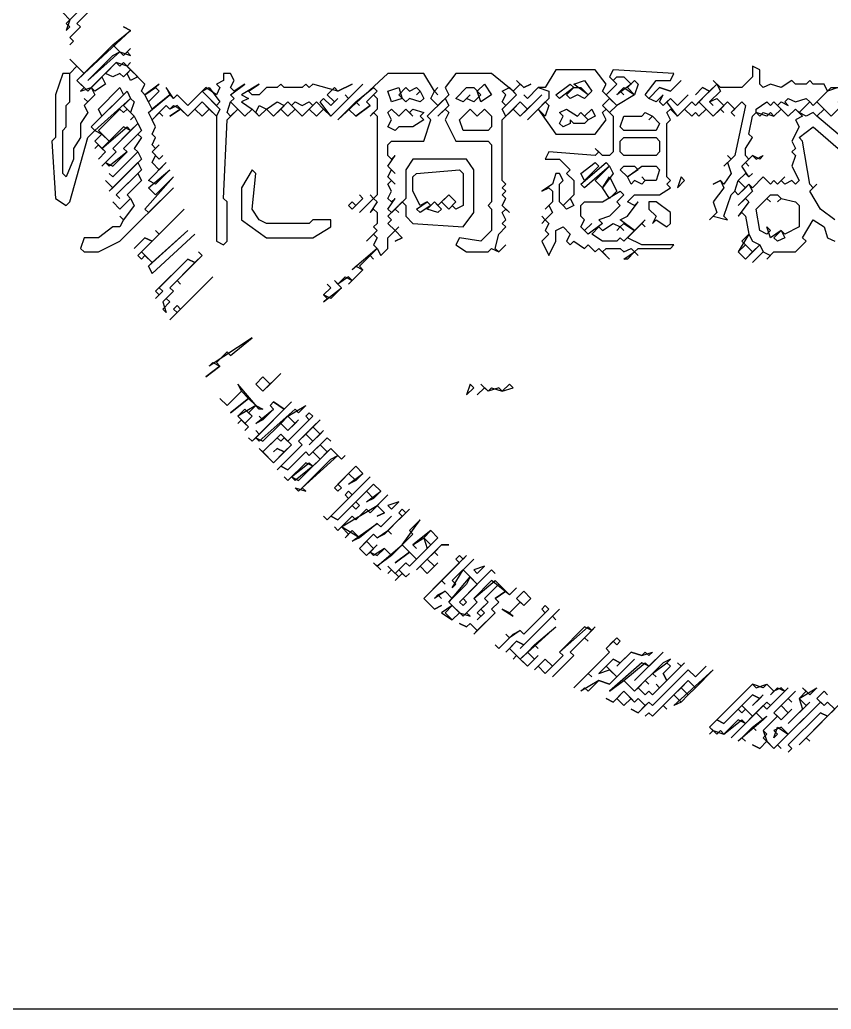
# Model space of a CAD drawing. Header units: millimetres. Extents: x 0 to 421, y 0 to 297.
# Drawn here: x 376.05 to 390.46, y 57.53 to 75.12 of the extents above; entities that cross this region are included whole.
import ezdxf

# ---------------------------------------------------------------- set-up
doc = ezdxf.new("R2010")
doc.units = ezdxf.units.MM
doc.layers.add('PDF_TRACE', color=7, linetype='Continuous')

msp = doc.modelspace()

# ---------------------------------------------------------------- linework, layer by layer
at = {"layer": 'PDF_TRACE'}
for points in [[(412.559, 148.4), (412.559, 57.595), (412.496, 57.531), (232.981, 57.531)], [(377.126, 75.311), (376.936, 75.121), (376.809, 75.248), (376.936, 75.121), (376.872, 74.93), (376.936, 74.994), (376.872, 75.057), (377.126, 75.311)], [(377.317, 75.311), (377.063, 75.057), (377.126, 74.994), (376.936, 74.803), (376.999, 74.74), (376.936, 74.676), (376.999, 74.74), (376.936, 74.803), (377.126, 74.994), (377.063, 75.057), (377.38, 75.375)], [(390.588, 73.914), (390.398, 73.851), (390.334, 73.978), (390.144, 73.978), (390.08, 74.041), (390.017, 73.978), (389.826, 73.978), (389.763, 74.041), (389.572, 73.914), (389.382, 73.978), (389.255, 73.914), (389.191, 73.978), (389.191, 74.232), (389.064, 74.295), (389.064, 74.105), (388.874, 73.914), (388.493, 73.914), (388.366, 74.041), (388.429, 73.978), (388.302, 73.851), (388.175, 73.914), (388.048, 73.787), (388.175, 73.914), (388.302, 73.851), (388.048, 73.597), (387.985, 73.66), (387.731, 73.406), (387.54, 73.66), (387.604, 73.724), (387.731, 73.597), (387.921, 73.787), (387.731, 73.597), (387.604, 73.724), (387.477, 73.597), (387.413, 73.66), (387.477, 73.787), (387.35, 73.66), (387.223, 73.724), (387.413, 73.914), (387.604, 73.851), (387.794, 74.041), (387.604, 73.851), (387.413, 73.914), (387.223, 73.724), (387.159, 73.787), (387.35, 74.041), (387.604, 74.041), (387.667, 74.168), (386.588, 74.232), (386.524, 74.105), (386.651, 73.978), (386.461, 73.787), (386.397, 73.851), (386.461, 73.978), (386.27, 74.232), (385.572, 74.232), (385.381, 73.914), (385.254, 73.914), (385.064, 73.724), (385, 73.787), (385.064, 73.724), (385.254, 73.914), (385.445, 73.851), (385.445, 73.724), (385.064, 73.343), (385.254, 73.533), (385.572, 73.089), (386.27, 73.089), (386.461, 73.343), (386.397, 73.47), (386.461, 73.533), (386.588, 73.406), (386.588, 72.771), (386.524, 72.708), (386.397, 72.708), (386.27, 72.835), (386.334, 72.771), (386.27, 72.708), (385.445, 72.771), (385.381, 72.644), (385.635, 72.644), (385.826, 72.454), (385.762, 72.39), (385.889, 72.263), (385.889, 72.009), (385.699, 71.819), (385.635, 71.882), (385.635, 72.2), (385.699, 72.263), (385.635, 72.39), (385.572, 72.39), (385.508, 72.2), (385.318, 72.073), (385.445, 72.136), (385.508, 72.073), (385.508, 71.882), (385.381, 71.755), (385.445, 71.819), (385.508, 71.692), (385.381, 71.565), (385.318, 71.628), (385.381, 71.565), (385.318, 71.501), (385.381, 71.565), (385.445, 71.501), (385.381, 71.374), (385.445, 71.311), (385.318, 71.184), (385.445, 70.93), (385.572, 71.184), (385.572, 71.374), (385.699, 71.438), (385.826, 71.311), (385.762, 71.184), (385.826, 71.12), (385.889, 71.184), (386.08, 71.057), (386.143, 71.12), (386.27, 70.993), (386.334, 71.057), (386.524, 70.866), (386.397, 70.993), (386.461, 71.057), (386.715, 71.057), (386.778, 70.993), (386.905, 71.057), (386.969, 70.993), (386.842, 70.866), (386.778, 70.866), (386.969, 70.993), (387.032, 70.93), (386.969, 70.993), (387.032, 71.057), (387.604, 71.057), (387.667, 71.12), (387.096, 71.12), (386.842, 71.247), (387.096, 71.501), (387.159, 71.438), (387.096, 71.501), (387.159, 71.565), (386.969, 71.374), (386.715, 71.565), (386.842, 71.628), (387.032, 71.882), (386.969, 71.819), (386.842, 71.882), (386.969, 72.009), (387.413, 72.009), (387.604, 72.136), (387.54, 72.2), (387.604, 72.263), (387.54, 72.327), (387.54, 73.279), (387.604, 73.343), (387.54, 73.47), (387.604, 73.533), (387.731, 73.406), (387.858, 73.533), (387.985, 73.406), (388.048, 73.47), (388.112, 73.406), (388.239, 73.533), (388.366, 73.406), (388.493, 73.533), (388.556, 73.47), (388.493, 73.533), (388.62, 73.66), (388.747, 73.533), (388.683, 73.47), (388.747, 73.406), (388.683, 73.47), (388.874, 73.66), (388.937, 73.597), (388.747, 72.708), (388.683, 72.644), (388.62, 72.708), (388.683, 72.644), (388.556, 72.517), (388.62, 72.581), (388.683, 72.39), (388.556, 72.2), (388.493, 72.263), (388.366, 72.2), (388.493, 72.263), (388.556, 72.136), (388.366, 71.882), (388.429, 71.692), (388.302, 71.565), (388.366, 71.628), (388.62, 71.565), (388.556, 71.628), (388.683, 72.009), (388.747, 72.073), (388.81, 72.009), (389.001, 72.2), (389.064, 72.073), (388.81, 71.819), (388.937, 71.946), (389.001, 71.882), (388.81, 71.628), (388.874, 71.692), (388.937, 71.628), (389.001, 71.311), (388.81, 70.993), (388.937, 70.866), (389.191, 71.12), (389.255, 70.993), (389.064, 70.803), (389.255, 70.993), (389.382, 70.93), (389.318, 70.866), (389.445, 70.993), (389.826, 70.993), (390.017, 71.184), (389.953, 71.247), (390.144, 71.565), (390.334, 71.438), (390.398, 71.247), (390.525, 71.184)], [(390.588, 73.089), (390.207, 73.406), (390.334, 73.533), (390.461, 73.406)], [(390.525, 71.565), (390.271, 71.755), (390.08, 72.073), (390.207, 72.2), (390.144, 72.136), (390.08, 72.2), (389.953, 72.962), (389.89, 73.025), (390.144, 73.216), (390.588, 72.835)], [(390.525, 62.865), (390.398, 62.992), (390.334, 62.929), (390.207, 63.056), (390.334, 63.183), (390.398, 63.119), (390.334, 63.183), (390.207, 63.056), (390.271, 62.992), (389.699, 62.421), (389.572, 62.548), (389.445, 62.484), (389.509, 62.421), (389.445, 62.357), (389.509, 62.548), (389.699, 62.421), (389.445, 62.167), (389.255, 62.357), (389.318, 62.421), (389.255, 62.484), (389.509, 62.738), (389.572, 62.675), (389.763, 62.865), (389.699, 62.802), (389.572, 62.929), (389.699, 63.056), (389.763, 62.992), (389.699, 63.056), (389.826, 63.183), (389.445, 62.802), (389.509, 62.738), (389.255, 62.484), (389.318, 62.294), (389.191, 62.167), (389.064, 62.23), (389.191, 62.167), (389.318, 62.294), (389.445, 62.167), (389.509, 62.23), (389.572, 62.167), (389.509, 62.23), (390.271, 62.992), (390.334, 62.929), (390.398, 62.992), (390.525, 62.865), (390.398, 62.738), (390.271, 62.802), (389.699, 62.23), (389.763, 62.167), (389.699, 62.103), (389.763, 62.167), (389.699, 62.23), (390.271, 62.802), (390.398, 62.738), (389.89, 62.23), (390.017, 62.357), (390.08, 62.294), (390.017, 62.357), (390.588, 62.929)]]:
    msp.add_lwpolyline(points, dxfattribs=at)
for points in [[(376.682, 71.946), (376.872, 71.819), (376.936, 71.882), (377.253, 73.025), (377.38, 73.152), (377.507, 73.089), (377.38, 72.962), (377.444, 72.898), (377.38, 72.835), (377.444, 72.898), (377.571, 72.771), (377.444, 72.644), (377.571, 72.771), (377.507, 72.835), (377.952, 73.216), (378.015, 73.152), (377.698, 72.835), (377.761, 72.771), (377.507, 72.517), (377.571, 72.581), (377.698, 72.517), (377.952, 72.771), (377.888, 72.835), (378.142, 73.089), (378.206, 73.025), (378.079, 72.835), (378.142, 72.771), (377.698, 72.327), (377.634, 72.39), (377.698, 72.327), (378.142, 72.771), (378.206, 72.644), (377.698, 72.136), (377.571, 72.263), (377.698, 72.136), (377.634, 72.073), (378.142, 72.581), (378.206, 72.454), (377.761, 72.009), (377.825, 71.946), (377.761, 72.009), (378.142, 72.39), (378.206, 72.263), (377.952, 72.009), (378.015, 71.946), (377.825, 71.755), (377.698, 71.882), (377.825, 71.755), (378.015, 71.946), (378.079, 71.819), (377.888, 71.565), (377.825, 71.628), (377.888, 71.565), (377.825, 71.438), (377.698, 71.438), (377.444, 71.247), (377.19, 71.247), (377.126, 71.057), (377.19, 70.993), (377.444, 70.993), (377.825, 71.184), (378.777, 72.136), (378.333, 71.692), (378.269, 71.755), (378.777, 72.327), (378.46, 72.009), (378.333, 72.136), (378.714, 72.454), (378.46, 72.2), (378.333, 72.263), (378.65, 72.581), (378.523, 72.454), (378.396, 72.581), (378.46, 72.708), (378.523, 72.644), (378.587, 72.708), (378.523, 72.644), (378.396, 72.771), (378.523, 72.898), (378.46, 72.835), (378.396, 72.898), (378.46, 73.025), (378.396, 73.089), (378.46, 73.216), (378.396, 73.343), (378.523, 73.47), (378.587, 73.406), (378.523, 73.47), (378.65, 73.597), (378.714, 73.533), (378.777, 73.597), (378.904, 73.533), (378.714, 73.406), (378.904, 73.533), (379.031, 73.406), (379.158, 73.533), (379.285, 73.406), (379.412, 73.533), (379.539, 73.406), (379.539, 71.184), (379.666, 71.12), (379.73, 71.184), (379.73, 71.882), (379.666, 71.946), (379.73, 73.343), (379.92, 73.533), (380.047, 73.406), (380.174, 73.533), (380.301, 73.406), (380.428, 73.533), (380.555, 73.406), (380.682, 73.533), (380.809, 73.406), (380.936, 73.533), (381.063, 73.406), (381.19, 73.533), (381.317, 73.406), (381.444, 73.533), (381.571, 73.406), (382.143, 73.978), (381.889, 73.724), (381.825, 73.787), (381.889, 73.724), (381.571, 73.406), (381.381, 73.66), (381.444, 73.724), (381.571, 73.597), (381.698, 73.724), (381.635, 73.66), (381.508, 73.787), (381.635, 73.914), (381.698, 73.851), (381.952, 73.978), (381.698, 73.851), (381.254, 73.978), (381.19, 73.914), (381.127, 73.978), (381.063, 73.914), (380.746, 73.914), (380.682, 73.978), (380.619, 73.914), (380.428, 73.914), (380.301, 73.787), (380.174, 73.787), (380.111, 73.851), (380.301, 73.978), (379.984, 73.787), (380.111, 73.724), (379.984, 73.66), (380.174, 73.533), (380.047, 73.406), (379.793, 73.66), (379.857, 73.724), (379.793, 73.787), (380.047, 73.978), (379.857, 73.851), (379.793, 73.914), (379.857, 74.041), (379.793, 74.168), (379.666, 74.168), (379.666, 74.041), (379.539, 73.978), (379.603, 73.914), (379.539, 73.787), (379.349, 73.914), (379.031, 73.597), (378.841, 73.787), (378.777, 73.724), (378.65, 73.914), (378.714, 73.787), (378.396, 73.533), (378.333, 73.66), (378.523, 73.851), (378.46, 73.914), (378.523, 73.978), (378.269, 73.787), (378.206, 73.851), (378.269, 73.978), (377.952, 74.295), (378.015, 74.359), (377.952, 74.295), (377.761, 74.359), (377.253, 73.851), (377.063, 74.041), (377.698, 74.676), (377.825, 74.549), (377.253, 74.041), (377.698, 74.486), (377.825, 74.549), (378.015, 74.486), (377.952, 74.549), (378.015, 74.613), (377.888, 74.486), (377.698, 74.676), (378.015, 74.93), (377.888, 74.994), (378.015, 74.93), (377.19, 74.168), (376.936, 74.422), (377.063, 74.295), (376.936, 74.168), (376.809, 74.168), (376.682, 73.787), (376.682, 73.025), (376.618, 72.962)], [(377.063, 74.295), (377.19, 74.168), (377.063, 74.041), (377.19, 73.914), (377.126, 73.851), (377.317, 73.914), (377.38, 73.787), (377.253, 73.66), (377.19, 73.724), (377.253, 73.66), (377.19, 73.597), (377.253, 73.47), (377.126, 73.279), (377.126, 73.025), (376.999, 72.835), (376.999, 72.644), (376.872, 72.327), (376.809, 72.39), (376.809, 73.152), (376.872, 73.216), (376.872, 73.597), (376.936, 73.66), (376.936, 74.168)], [(377.571, 74.168), (377.761, 74.359), (377.825, 74.295), (377.888, 74.359), (378.015, 74.232), (377.888, 74.105), (377.825, 74.168), (377.698, 74.105)], [(377.952, 74.168), (378.015, 74.232), (378.142, 74.105), (378.015, 74.041)], [(377.507, 74.105), (377.571, 73.978), (377.38, 73.851), (377.317, 73.914)], [(385.318, 73.787), (385.064, 73.533), (384.937, 73.66), (384.683, 73.406), (384.619, 73.533), (384.873, 73.787), (384.81, 73.851), (384.937, 73.978), (385, 73.914), (385.127, 73.978), (385, 73.914), (384.873, 74.041), (384.937, 73.978), (384.81, 73.851), (384.429, 74.168), (383.794, 74.168), (383.603, 73.914), (383.667, 73.787), (383.476, 73.597), (383.349, 73.724), (383.413, 73.851), (383.476, 73.787), (383.413, 73.851), (383.476, 73.914), (383.413, 73.851), (383.222, 74.168), (382.587, 74.168), (381.698, 73.343), (381.889, 73.533), (382.016, 73.406), (382.27, 73.597), (382.206, 73.66), (382.333, 73.787), (382.397, 73.724), (382.397, 73.533), (382.27, 73.406), (382.333, 73.47), (382.397, 73.406), (382.397, 72.009), (382.333, 71.946), (382.27, 72.009), (382.333, 71.946), (382.079, 71.692), (382.333, 71.946), (382.397, 71.882), (382.27, 71.692), (382.333, 71.755), (382.397, 71.692), (382.397, 71.501), (382.333, 71.438), (382.397, 71.374), (382.206, 71.184), (382.333, 71.311), (382.397, 71.247), (382.333, 71.12), (382.397, 71.057), (381.952, 70.676), (382.016, 70.739), (382.143, 70.676), (381.952, 70.485), (381.889, 70.549), (381.698, 70.422), (381.635, 70.485), (381.762, 70.358), (381.571, 70.168), (381.444, 70.231), (381.571, 70.358), (381.508, 70.422), (381.571, 70.358), (381.444, 70.231), (381.508, 70.168), (381.444, 70.104), (381.762, 70.358), (381.698, 70.422), (381.825, 70.549), (381.952, 70.485), (381.889, 70.422), (382.143, 70.676), (382.079, 70.739), (382.27, 70.93), (382.333, 70.866), (382.27, 70.93), (382.397, 71.057), (382.46, 70.93), (382.587, 71.057), (382.587, 71.247), (382.714, 71.374), (382.841, 71.247), (382.714, 71.184), (382.841, 71.247), (382.714, 71.374), (382.778, 71.438), (382.714, 71.374), (382.587, 71.501), (382.651, 71.565), (382.587, 71.628), (382.714, 71.755), (382.778, 71.692), (382.714, 71.755), (382.841, 71.882), (382.905, 71.819), (382.905, 71.628), (383.032, 71.501), (383.921, 71.438), (384.111, 71.692), (384.111, 72.454), (383.984, 72.644), (383.032, 72.644), (382.905, 72.454), (382.905, 71.946), (382.651, 71.692), (382.587, 71.755), (382.714, 71.946), (382.651, 71.882), (382.587, 71.946), (382.651, 72.073), (382.587, 72.2), (382.651, 72.263), (382.714, 72.2), (382.587, 72.327), (382.651, 72.454), (382.714, 72.39), (382.587, 72.517), (382.714, 72.708), (382.651, 72.644), (382.587, 72.708), (382.587, 72.898), (382.651, 72.962), (383.222, 72.962), (383.349, 73.343), (383.286, 73.406), (383.603, 73.724), (383.667, 73.597), (383.476, 73.406), (383.603, 73.533), (383.667, 73.47), (383.603, 73.343), (383.794, 72.962), (384.365, 72.962), (384.429, 72.898), (384.429, 71.882), (384.365, 71.819), (384.429, 71.755), (384.429, 71.374), (384.238, 71.184), (383.857, 71.247), (383.794, 71.12), (383.984, 70.993), (384.365, 70.993), (384.429, 71.057), (384.556, 70.993), (384.683, 71.12), (384.556, 70.993), (384.492, 71.057), (384.556, 71.311), (384.683, 71.438), (384.619, 71.501), (384.683, 71.565), (384.619, 71.692), (384.683, 71.755), (384.746, 71.692), (384.619, 71.819), (384.683, 71.946), (384.619, 72.009), (384.683, 72.073), (384.619, 72.136), (384.683, 72.2), (384.619, 72.263), (384.619, 73.343), (384.81, 73.533), (384.937, 73.406)], [(386.461, 73.787), (386.651, 73.978), (386.588, 74.041), (386.651, 74.105), (386.778, 74.105), (386.905, 73.978), (386.651, 73.787), (386.715, 73.851), (386.778, 73.787), (386.715, 73.851), (386.778, 73.914), (386.969, 73.787), (386.651, 73.597)], [(377.825, 73.914), (377.888, 73.787), (377.507, 73.406), (377.444, 73.533)], [(378.46, 73.914), (378.523, 73.851), (378.333, 73.66), (378.269, 73.787)], [(379.285, 73.851), (379.412, 73.914), (379.603, 73.66), (379.539, 73.597)], [(382.333, 73.914), (382.397, 73.851), (382.206, 73.66), (382.27, 73.597), (382.016, 73.406), (381.889, 73.533), (382.016, 73.66), (382.079, 73.597), (382.016, 73.66)], [(382.587, 73.851), (382.778, 73.914), (382.841, 73.724), (382.651, 73.66)], [(382.778, 73.787), (382.905, 73.914), (382.968, 73.851), (383.095, 73.914), (383.159, 73.851), (383.095, 73.787), (383.159, 73.851), (383.222, 73.724), (383.159, 73.66), (382.968, 73.724), (382.905, 73.66)], [(383.794, 73.724), (383.984, 73.914), (384.111, 73.914), (384.238, 73.787), (384.111, 73.66), (383.984, 73.724), (384.048, 73.787), (383.921, 73.66)], [(384.302, 73.978), (384.429, 73.787), (384.238, 73.66), (384.175, 73.851)], [(384.619, 73.66), (384.683, 73.787), (384.619, 73.851), (384.746, 73.914), (384.873, 73.787), (384.683, 73.597)], [(385.826, 73.978), (385.889, 73.914), (385.635, 73.724), (385.572, 73.787)], [(385.762, 73.787), (385.889, 73.914), (386.016, 73.914), (386.143, 73.787), (386.08, 73.724), (385.953, 73.787), (385.826, 73.724)], [(385.889, 73.978), (386.08, 74.041), (386.207, 73.851), (386.143, 73.787)], [(386.969, 74.041), (387.032, 73.978), (386.969, 73.787), (386.842, 73.914)], [(388.429, 73.978), (388.493, 73.851), (388.302, 73.66), (388.366, 73.597), (388.302, 73.66), (388.429, 73.724), (388.556, 73.597), (388.366, 73.406), (388.112, 73.66)], [(390.588, 73.914), (390.715, 73.787), (390.588, 73.66), (390.652, 73.597), (390.461, 73.406), (390.207, 73.66), (390.461, 73.914)], [(377.952, 73.851), (378.015, 73.724), (377.38, 73.152), (377.317, 73.216)], [(378.015, 73.724), (378.079, 73.66), (378.015, 73.47), (377.888, 73.597)], [(379.603, 73.533), (379.539, 73.406), (379.285, 73.66), (379.031, 73.406), (378.841, 73.597), (378.714, 73.533), (378.65, 73.597), (378.396, 73.343), (378.333, 73.47), (378.714, 73.787), (378.777, 73.724), (378.841, 73.787), (379.031, 73.597), (379.285, 73.851)], [(386.524, 73.724), (386.651, 73.597), (386.524, 73.47), (386.397, 73.597)], [(389.509, 73.597), (389.572, 73.66), (389.699, 73.597), (389.636, 73.66), (389.699, 73.724), (389.826, 73.66), (390.017, 73.724), (390.08, 73.66), (389.89, 73.47), (389.826, 73.533), (389.699, 73.406)], [(377.952, 73.533), (378.079, 73.406), (378.015, 73.343), (378.079, 73.406), (378.142, 73.279), (378.015, 73.152), (377.888, 73.216), (377.634, 72.962), (377.444, 73.152), (377.825, 73.533), (377.888, 73.47)], [(379.285, 73.66), (379.412, 73.533), (379.285, 73.406), (379.158, 73.533)], [(379.73, 73.47), (379.793, 73.66), (379.92, 73.533), (379.793, 73.406)], [(380.238, 73.47), (380.301, 73.597), (380.428, 73.533), (380.301, 73.406)], [(380.428, 73.533), (380.619, 73.66), (380.746, 73.597), (380.555, 73.406)], [(380.809, 73.66), (380.936, 73.533), (380.809, 73.406), (380.682, 73.533)], [(380.873, 73.597), (380.936, 73.66), (381.063, 73.597), (381.19, 73.66), (381.254, 73.597), (381.063, 73.406)], [(381.317, 73.66), (381.444, 73.533), (381.317, 73.406), (381.19, 73.533)], [(382.587, 73.216), (382.651, 73.343), (382.587, 73.47), (382.651, 73.533), (382.778, 73.406), (382.905, 73.533), (383.032, 73.406), (382.968, 73.47), (383.032, 73.533), (383.222, 73.47), (383.159, 73.406), (383.222, 73.343), (383.032, 73.216), (382.778, 73.216), (382.714, 73.152)], [(383.857, 73.343), (384.048, 73.533), (384.175, 73.406), (384.302, 73.533), (384.429, 73.406), (384.429, 73.216), (384.365, 73.152), (383.921, 73.152)], [(384.937, 73.66), (385.064, 73.533), (384.937, 73.406), (384.81, 73.533)], [(385.381, 73.66), (385.445, 73.597), (385.381, 73.406), (385.254, 73.533)], [(385.635, 73.47), (385.762, 73.533), (385.953, 73.406), (386.016, 73.47), (386.143, 73.343), (386.08, 73.279), (385.889, 73.279), (385.826, 73.343), (385.826, 73.279), (385.699, 73.216), (385.635, 73.279), (385.699, 73.406)], [(386.207, 73.533), (386.27, 73.406), (386.143, 73.343), (386.08, 73.406)], [(387.858, 73.533), (387.985, 73.66), (388.048, 73.597), (388.112, 73.66), (388.239, 73.533), (388.112, 73.406), (388.048, 73.47), (387.985, 73.406)], [(389.826, 73.533), (389.953, 73.406), (389.826, 73.343), (389.89, 73.216), (389.763, 72.962), (389.826, 72.835), (389.763, 72.771), (389.826, 72.708), (389.763, 72.517), (389.89, 72.263), (389.826, 72.2), (389.763, 72.263), (389.636, 72.2), (389.572, 72.263), (389.636, 72.327), (389.509, 72.2), (389.445, 72.263), (389.382, 72.2), (389.255, 72.327), (389.064, 72.136), (389.001, 72.2), (388.937, 72.136), (388.81, 72.263), (388.937, 72.39), (389.001, 72.327), (389.064, 72.39), (389.001, 72.327), (388.874, 72.517), (388.937, 72.581), (389.001, 72.517), (388.937, 72.581), (389.064, 72.708), (389.128, 72.644), (389.255, 72.708), (389.191, 72.644), (389.064, 72.708), (389.001, 72.644), (388.937, 72.708), (388.937, 72.835), (389.064, 73.025), (389.001, 73.089), (389.064, 73.406), (389.128, 73.47), (389.191, 73.406), (389.255, 73.47), (389.445, 73.406), (389.572, 73.533), (389.699, 73.406)], [(389.128, 73.47), (389.128, 73.533), (389.318, 73.66), (389.382, 73.597), (389.445, 73.66), (389.572, 73.533), (389.445, 73.406), (389.382, 73.47), (389.318, 73.406)], [(389.89, 73.47), (390.08, 73.66), (390.144, 73.597), (390.207, 73.66), (390.334, 73.533), (390.207, 73.406), (390.144, 73.47), (390.017, 73.406)], [(387.413, 73.279), (387.35, 73.152), (386.778, 73.152), (386.715, 73.216), (386.778, 73.406), (387.096, 73.406), (387.159, 73.47), (387.286, 73.406), (387.223, 73.343), (387.286, 73.406)], [(378.142, 73.279), (378.206, 73.152), (377.888, 72.835), (377.952, 72.771), (377.634, 72.517), (377.571, 72.581), (377.761, 72.771), (377.698, 72.835)], [(377.507, 73.089), (377.634, 72.962), (377.507, 72.835), (377.38, 72.962)], [(386.715, 72.962), (386.778, 73.025), (387.35, 73.025), (387.413, 72.962), (387.413, 72.771), (387.35, 72.708), (386.778, 72.708), (386.715, 72.771)], [(386.461, 72.581), (386.524, 72.517), (386.08, 72.136), (386.016, 72.2)], [(386.27, 72.581), (386.334, 72.517), (386.08, 72.263), (386.016, 72.39)], [(386.524, 72.517), (386.588, 72.39), (386.397, 72.136), (386.27, 72.263)], [(386.715, 72.454), (386.778, 72.517), (386.969, 72.517), (387.032, 72.454), (386.842, 72.327)], [(386.842, 72.327), (387.096, 72.517), (387.35, 72.517), (387.413, 72.454), (387.35, 72.263), (387.159, 72.263), (387.096, 72.327), (387.159, 72.263), (387.096, 72.2), (386.969, 72.263), (386.905, 72.2)], [(379.984, 72.136), (379.984, 71.565), (380.428, 71.247), (381.254, 71.247), (381.571, 71.438), (381.571, 71.565), (381.254, 71.565), (381.19, 71.501), (380.428, 71.501), (380.301, 71.565), (380.174, 71.755), (380.238, 72.39), (380.174, 72.454)], [(383.032, 72.327), (383.095, 72.39), (383.857, 72.454), (383.921, 72.39), (383.921, 71.819), (383.794, 71.755), (383.73, 71.819), (383.794, 71.882), (383.667, 72.009), (383.476, 71.819), (383.413, 71.882), (383.349, 71.819), (383.286, 71.882), (383.159, 71.819), (383.032, 72.073)], [(386.524, 72.327), (386.651, 72.073), (386.524, 71.946), (386.397, 72.136)], [(387.794, 72.327), (387.731, 72.136), (387.858, 72.263)], [(388.747, 72.073), (388.81, 72.263), (388.937, 72.136), (388.81, 72.009)], [(382.079, 72.009), (382.143, 71.946), (382.016, 71.819), (381.952, 71.882), (381.889, 71.819), (381.952, 71.755), (382.143, 71.946)], [(383.667, 72.009), (383.794, 71.882), (383.667, 71.755), (383.54, 71.882)], [(385.826, 71.946), (385.889, 71.819), (385.762, 71.755), (385.699, 71.819)], [(386.715, 72.073), (386.778, 72.009), (386.651, 71.882), (386.715, 71.819), (386.524, 71.628), (386.334, 71.565), (386.397, 71.501), (386.143, 71.311), (386.08, 71.374), (386.207, 71.501), (386.08, 71.374), (386.016, 71.438), (386.08, 71.565), (386.016, 71.628), (386.016, 71.819), (386.08, 71.882), (386.397, 71.882)], [(389.128, 71.755), (389.318, 71.946), (389.382, 71.882), (389.318, 71.946), (389.382, 72.009), (389.509, 72.009), (389.572, 71.946), (389.509, 71.882), (389.572, 71.946), (389.826, 71.882), (389.89, 71.819), (389.89, 71.438), (389.636, 71.311), (389.572, 71.374), (389.382, 71.247), (389.318, 71.438), (389.382, 71.374), (389.318, 71.311), (389.191, 71.374)], [(383.286, 71.882), (383.349, 71.819), (383.159, 71.692), (383.095, 71.755)], [(383.286, 71.755), (383.413, 71.882), (383.54, 71.755), (383.476, 71.692)], [(387.223, 71.882), (387.223, 71.755), (387.35, 71.628), (387.286, 71.501), (387.35, 71.565), (387.54, 71.438), (387.604, 71.501), (387.604, 71.692), (387.35, 71.882)], [(378.968, 71.755), (378.523, 71.311), (378.46, 71.374), (378.523, 71.311), (378.396, 71.184), (378.269, 71.247), (378.079, 71.057), (378.269, 71.247), (378.396, 71.184), (378.142, 70.93), (378.206, 70.866), (378.269, 70.93), (378.396, 70.803), (378.333, 70.739), (378.396, 70.612), (379.158, 71.311), (378.396, 70.612), (378.333, 70.739), (379.031, 71.374), (378.396, 70.803), (378.206, 70.993)], [(386.207, 71.311), (386.334, 71.438), (386.397, 71.374), (386.588, 71.501), (386.715, 71.438), (386.651, 71.374), (386.715, 71.438), (386.778, 71.374), (386.715, 71.438), (386.778, 71.501), (386.969, 71.374), (386.778, 71.184), (386.715, 71.247), (386.651, 71.184), (386.397, 71.184)], [(389.001, 71.311), (389.064, 71.184), (389.191, 71.12), (389.064, 70.993), (388.874, 71.184)], [(389.572, 71.374), (389.636, 71.247), (389.509, 71.184), (389.445, 71.247)], [(388.937, 71.12), (389.064, 70.993), (388.937, 70.866), (388.81, 70.993)], [(379.222, 70.993), (379.285, 70.93), (379.158, 70.803), (379.031, 70.866), (378.46, 70.295), (378.523, 70.231), (378.46, 70.168), (378.587, 70.295), (378.523, 70.358), (379.031, 70.866), (379.158, 70.803), (378.714, 70.358), (378.777, 70.295), (378.587, 70.104), (378.65, 69.914), (378.587, 69.977), (378.714, 70.104), (378.65, 70.168), (378.777, 70.295), (378.714, 70.358), (378.841, 70.485), (378.904, 70.422), (378.841, 70.485), (379.285, 70.93)], [(379.476, 70.549), (378.904, 69.977), (378.841, 70.041), (378.777, 69.977), (378.841, 69.914), (378.714, 69.787)], [(380.174, 69.469), (379.412, 68.961), (379.476, 69.025), (379.603, 68.961), (379.349, 68.771), (379.603, 68.961), (379.539, 69.025), (379.73, 69.215), (379.793, 69.152)], [(380.682, 68.834), (380.492, 68.644), (380.365, 68.771), (380.238, 68.644), (380.365, 68.517)], [(379.92, 68.644), (379.984, 68.517), (379.73, 68.263), (379.603, 68.39), (379.73, 68.263), (379.984, 68.517), (380.111, 68.39), (379.793, 68.136), (380.111, 68.39), (380.238, 68.263), (379.92, 68.072), (379.984, 68.009), (379.92, 67.945), (379.984, 68.009), (380.111, 67.882), (380.047, 67.818), (380.111, 67.882), (380.047, 67.945), (380.174, 68.072), (380.111, 68.136), (380.238, 68.263), (380.365, 68.199), (380.301, 68.199)], [(380.365, 68.771), (380.492, 68.644), (380.365, 68.517), (380.238, 68.644)], [(384.048, 68.644), (383.984, 68.453), (384.111, 68.58)], [(384.175, 68.453), (384.302, 68.58), (384.365, 68.517), (384.429, 68.58), (384.619, 68.517), (384.81, 68.58), (384.746, 68.644), (384.619, 68.517), (384.556, 68.58), (384.365, 68.517), (384.238, 68.644), (384.302, 68.58)], [(381.127, 68.263), (381, 68.136), (380.936, 68.199), (380.301, 67.628), (380.238, 67.691), (380.873, 68.326), (380.746, 68.199), (380.555, 68.326), (380.492, 68.263), (380.555, 68.199), (380.365, 68.009), (380.301, 68.072), (380.365, 68.009), (380.238, 67.945), (380.555, 68.199), (380.492, 68.263), (380.555, 68.326), (380.746, 68.199), (380.301, 67.755), (380.238, 67.818), (380.301, 67.755), (380.174, 67.628), (380.111, 67.691), (380.174, 67.628), (380.238, 67.691), (380.365, 67.628), (380.682, 67.945), (380.809, 67.818), (381, 68.009), (380.936, 67.945), (380.809, 68.072)], [(380.047, 68.199), (380.174, 68.072), (380.047, 67.945), (379.92, 68.072)], [(381.254, 68.072), (381.19, 68.136), (381.127, 68.072), (381.19, 68.009), (380.809, 67.628), (380.682, 67.755), (380.365, 67.437), (380.301, 67.501), (380.555, 67.247), (380.873, 67.564), (380.809, 67.628)], [(380.809, 68.072), (380.936, 67.945), (380.809, 67.818), (380.682, 67.945)], [(381.381, 68.009), (381, 67.628), (381.063, 67.564), (380.619, 67.12), (380.682, 67.183), (380.809, 67.12), (381.127, 67.437), (381.19, 67.374), (381.254, 67.437), (381.381, 67.31), (381.254, 67.183), (381.127, 67.247), (380.809, 66.929), (380.746, 66.993), (380.809, 66.929), (380.873, 66.993), (381, 66.929), (381.571, 67.501), (381.698, 67.374), (381, 66.739), (380.936, 66.802), (381.127, 66.739), (381.063, 66.802), (381.571, 67.31), (381.698, 67.374), (381.762, 67.31), (381.825, 67.374), (381.762, 67.31), (381.571, 67.501), (381.508, 67.437), (381.381, 67.564), (381.508, 67.691), (381.571, 67.628), (381.508, 67.691), (381.19, 67.374), (381.127, 67.437), (380.809, 67.12), (380.682, 67.183), (381.063, 67.564), (381, 67.628), (381.127, 67.755), (381.254, 67.628), (381.19, 67.564), (381.444, 67.818), (381.381, 67.755), (381.254, 67.882)], [(381.254, 67.882), (381.381, 67.755), (381.254, 67.628), (381.127, 67.755)], [(380.746, 67.691), (380.873, 67.564), (380.746, 67.437), (380.619, 67.501), (380.555, 67.437), (380.619, 67.501), (380.746, 67.437), (380.555, 67.247), (380.365, 67.437), (380.619, 67.691), (380.682, 67.628)], [(381.381, 67.564), (381.508, 67.437), (381.381, 67.31), (381.254, 67.437)], [(381.19, 67.247), (381.254, 67.183), (380.936, 66.929), (380.873, 66.993)], [(382.143, 67.056), (382.016, 67.183), (381.635, 66.802), (381.698, 66.739), (381.762, 66.802), (381.698, 66.866), (381.889, 67.056), (382.016, 66.929), (381.889, 66.866)], [(382.016, 67.183), (382.143, 67.056), (382.016, 66.929), (381.889, 67.056)], [(382.46, 66.739), (382.333, 66.866), (381.698, 66.231), (381.571, 66.294), (382.27, 66.993), (381.952, 66.675), (381.889, 66.739), (381.825, 66.675), (381.889, 66.612), (381.508, 66.231), (381.444, 66.294), (381.508, 66.231), (381.571, 66.294), (381.698, 66.231), (381.952, 66.485), (382.016, 66.421), (382.079, 66.485), (382.016, 66.548), (382.206, 66.739), (382.333, 66.612), (382.206, 66.548)], [(382.333, 66.866), (382.46, 66.739), (382.333, 66.612), (382.206, 66.739)], [(382.587, 66.675), (382.27, 66.358), (382.206, 66.421), (382.016, 66.231), (381.952, 66.294), (381.698, 66.04), (381.635, 66.104), (381.698, 66.04), (381.762, 66.104), (381.889, 65.977), (381.825, 65.913), (381.952, 66.04), (382.079, 65.913), (381.952, 65.85), (382.397, 66.167), (382.46, 66.104), (382.651, 66.294), (382.46, 66.104), (382.397, 66.167), (382.079, 65.913), (381.762, 66.104), (382.397, 66.485), (382.524, 66.358), (382.397, 66.294), (382.524, 66.358), (382.397, 66.485)], [(382.778, 66.548), (382.587, 66.485), (382.651, 66.421)], [(382.968, 66.421), (382.905, 66.358), (382.841, 66.421), (382.778, 66.358), (382.841, 66.294), (382.524, 65.977), (382.397, 65.913), (382.333, 65.977), (382.079, 65.723), (382.206, 65.596), (382.27, 65.659), (382.397, 65.596), (382.524, 65.723), (382.651, 65.596), (382.397, 65.405), (382.333, 65.469), (382.46, 65.342), (382.397, 65.405), (382.841, 65.786), (382.968, 65.659), (382.714, 65.469), (382.968, 65.659), (383.095, 65.532), (382.968, 65.405), (382.905, 65.469), (382.714, 65.278), (382.587, 65.405), (382.651, 65.342), (382.587, 65.278), (382.651, 65.342), (382.778, 65.215), (382.714, 65.151), (382.841, 65.278), (382.905, 65.215), (382.968, 65.278), (382.905, 65.215), (382.778, 65.342), (382.905, 65.469), (382.968, 65.405), (383.476, 65.913), (383.349, 66.04), (383.032, 65.786), (383.095, 65.723), (383.032, 65.786), (383.222, 65.913), (383.286, 65.723), (383.095, 65.532), (382.841, 65.786), (383.159, 66.231), (382.968, 66.04), (383.032, 65.977), (382.651, 65.596), (382.524, 65.723), (382.333, 65.596), (382.27, 65.659), (382.397, 65.786), (382.333, 65.723), (382.206, 65.85), (382.333, 65.977), (382.397, 65.913), (382.587, 66.04), (382.651, 65.977), (382.587, 66.04)], [(383.349, 66.04), (383.476, 65.913), (383.349, 65.786), (383.222, 65.913)], [(382.206, 65.85), (382.333, 65.723), (382.206, 65.596), (382.079, 65.723)], [(383.667, 65.786), (383.54, 65.786), (383.095, 65.342), (383.159, 65.405), (383.286, 65.278), (383.476, 65.469), (383.413, 65.405), (383.286, 65.532), (383.413, 65.659), (383.476, 65.596), (383.413, 65.659), (383.54, 65.786)], [(383.286, 65.532), (383.413, 65.405), (383.286, 65.278), (383.159, 65.405)], [(383.984, 65.596), (383.921, 65.532), (383.857, 65.596), (383.794, 65.532), (383.857, 65.469), (383.222, 64.834), (383.413, 64.643), (383.54, 64.707), (383.413, 64.643), (383.222, 64.834), (383.54, 65.151), (383.603, 65.088), (383.54, 65.151)], [(384.111, 65.532), (383.73, 65.151), (383.794, 65.088), (383.73, 65.024), (383.921, 65.342), (384.048, 65.215), (383.984, 65.088), (383.73, 64.834), (383.603, 64.961), (383.413, 64.834), (383.476, 64.897), (383.54, 64.834), (383.476, 64.897), (383.603, 64.961), (383.73, 64.834), (383.667, 64.77), (383.73, 64.707), (383.54, 64.58), (383.73, 64.453), (383.857, 64.58), (384.048, 64.516), (383.984, 64.58), (384.175, 64.77), (384.111, 64.834), (384.492, 65.151), (384.556, 65.088), (384.302, 64.834), (384.365, 64.77), (384.175, 64.58), (384.238, 64.516), (384.175, 64.453), (384.302, 64.58), (384.238, 64.643), (384.365, 64.77), (384.302, 64.834), (384.556, 65.088), (384.683, 64.961), (384.492, 64.834), (384.556, 64.77), (384.429, 64.643), (384.492, 64.58), (384.175, 64.262), (384.048, 64.389), (383.984, 64.326), (383.857, 64.389), (383.984, 64.326), (384.048, 64.389), (384.175, 64.262), (384.111, 64.199), (384.492, 64.58), (384.429, 64.643), (384.556, 64.77), (384.492, 64.834), (384.683, 64.961), (384.746, 64.897), (384.873, 65.024), (384.746, 64.897), (384.429, 65.151), (384.111, 64.834), (384.175, 64.77), (383.921, 64.516), (383.667, 64.77), (384.048, 65.215), (384.175, 65.088), (383.857, 64.77), (383.921, 64.707), (383.984, 64.77), (383.921, 64.834), (384.429, 65.342), (384.492, 65.278), (384.429, 65.342), (384.175, 65.088), (383.921, 65.342)], [(384.302, 65.405), (384.111, 65.342), (384.175, 65.278)], [(385.127, 64.834), (385, 64.961), (384.873, 64.834), (384.937, 64.77), (384.746, 64.58), (384.619, 64.643), (384.81, 64.516), (384.746, 64.58), (384.937, 64.77), (385, 64.707)], [(385, 64.961), (385.127, 64.834), (385, 64.707), (384.873, 64.834)], [(383.73, 64.707), (383.857, 64.58), (383.73, 64.453), (383.603, 64.58)], [(385.445, 64.643), (385.381, 64.707), (385.318, 64.643), (385.381, 64.58), (385, 64.199), (384.937, 64.262), (384.746, 64.135), (384.683, 64.199), (384.746, 64.135), (384.556, 63.945), (384.492, 64.008), (384.556, 63.945), (384.81, 64.199), (384.937, 64.262), (385, 64.199)], [(385.635, 64.643), (385, 64.008), (384.873, 64.072), (384.683, 63.881), (384.746, 63.945), (384.873, 63.818), (384.81, 63.754), (384.873, 63.818), (385.064, 63.627), (385.254, 63.818), (385.191, 63.754), (385.064, 63.881), (385.191, 64.008), (385.254, 63.945), (385.191, 64.008), (385.572, 64.326), (384.937, 63.754), (384.746, 63.945), (384.873, 64.072), (385, 64.008), (384.937, 63.945), (385.508, 64.516), (385.572, 64.453), (385.508, 64.516)], [(386.27, 64.326), (386.207, 64.262), (386.08, 64.326), (385.635, 63.881), (385.699, 63.818), (385.508, 63.627), (385.381, 63.754), (385.191, 63.564), (385.254, 63.627), (385.381, 63.5), (385.699, 63.818), (385.635, 63.881), (386.143, 64.326), (386.207, 64.262), (385.826, 63.881), (385.889, 63.818), (385.508, 63.437), (385.889, 63.818), (385.826, 63.881), (386.08, 64.135), (386.143, 64.072), (386.08, 64.135)], [(386.651, 64.135), (386.461, 63.945), (386.524, 63.881), (385.889, 63.246), (386.143, 63.5), (386.207, 63.437), (386.143, 63.5), (386.524, 63.881), (386.461, 63.945), (386.588, 64.072), (386.651, 64.008), (386.715, 64.072)], [(385.064, 63.881), (385.191, 63.754), (385.064, 63.627), (384.937, 63.754)], [(387.286, 63.881), (387.223, 63.818), (387.159, 63.881), (387.096, 63.818), (386.905, 63.881), (386.715, 63.691), (386.588, 63.754), (386.334, 63.5), (386.524, 63.564), (386.651, 63.437), (386.524, 63.31), (386.334, 63.373), (386.016, 63.183), (386.08, 63.246), (386.143, 63.183), (386.334, 63.373), (386.524, 63.31), (386.969, 63.754), (386.651, 63.437), (386.461, 63.627), (386.588, 63.754), (386.715, 63.691), (386.651, 63.627), (386.905, 63.881), (387.096, 63.818)], [(387.858, 63.691), (387.794, 63.627), (387.731, 63.691), (387.794, 63.627), (387.54, 63.373), (387.477, 63.5), (387.604, 63.627), (387.54, 63.691), (387.604, 63.754), (387.477, 63.691), (386.969, 63.183), (386.778, 63.373), (387.159, 63.691), (387.223, 63.627), (386.969, 63.373), (387.477, 63.881), (387.223, 63.627), (387.096, 63.691), (386.524, 63.183), (386.778, 63.373), (386.969, 63.183), (387.032, 63.246), (387.159, 63.119), (387.223, 63.183), (387.286, 63.119)], [(385.381, 63.754), (385.508, 63.627), (385.381, 63.5), (385.254, 63.627)], [(387.54, 63.691), (387.604, 63.627), (387.477, 63.5), (387.54, 63.373), (387.413, 63.246), (387.35, 63.31), (387.413, 63.246), (387.286, 63.119), (387.223, 63.183), (387.159, 63.119), (387.032, 63.246), (387.159, 63.373), (387.223, 63.31), (387.159, 63.373), (387.286, 63.5), (387.35, 63.437), (387.286, 63.5)], [(388.239, 63.627), (388.048, 63.437), (387.921, 63.564), (387.286, 62.929), (387.223, 62.992), (387.159, 62.929), (387.032, 63.056), (386.969, 62.992), (386.778, 63.183), (386.588, 62.992), (386.461, 63.056), (386.588, 62.992), (386.651, 63.056), (386.778, 62.929), (386.905, 63.056), (386.969, 62.992), (387.032, 63.056), (387.159, 62.929), (387.032, 62.802), (386.905, 62.865), (387.032, 62.802), (387.223, 62.992), (387.286, 62.929), (387.921, 63.564), (388.048, 63.437)], [(388.366, 63.564), (388.048, 63.246), (387.921, 63.373), (387.286, 62.738), (387.223, 62.802), (387.159, 62.738), (387.223, 62.802), (387.286, 62.738), (387.477, 62.929), (387.54, 62.865), (387.477, 62.929), (387.667, 63.119), (387.794, 62.992), (387.667, 62.929)], [(387.921, 63.373), (388.048, 63.246), (387.921, 63.119), (387.794, 63.246)], [(386.778, 63.183), (386.905, 63.056), (386.778, 62.929), (386.651, 63.056)], [(387.794, 63.246), (387.921, 63.119), (387.794, 62.992), (387.667, 63.119)], [(389.699, 63.246), (389.636, 63.183), (389.572, 63.246), (389.445, 63.183), (389.318, 63.31), (389.255, 63.246), (389.064, 63.31), (388.302, 62.548), (388.366, 62.484), (388.302, 62.421), (388.366, 62.484), (388.556, 62.421), (388.874, 62.675), (388.937, 62.611), (388.683, 62.357), (389.128, 62.802), (389.255, 62.675), (388.81, 62.294), (388.874, 62.357), (388.937, 62.294), (388.874, 62.357), (389.064, 62.548), (389.128, 62.484), (389.064, 62.548), (389.318, 62.738), (389.255, 62.675), (389.128, 62.802), (389.255, 62.929), (389.318, 62.865)], [(389.636, 63.183), (389.382, 62.929), (389.318, 62.992), (389.064, 62.738), (388.874, 62.929), (389.064, 63.119), (389.191, 63.056), (389.064, 62.929), (389.255, 63.119), (389.191, 63.056), (389.064, 63.119), (388.556, 62.611), (388.429, 62.675), (389.064, 63.31), (389.128, 63.246), (389.318, 63.31), (389.445, 63.183), (389.382, 63.119), (389.509, 63.246)], [(390.207, 63.246), (390.08, 63.119), (389.953, 63.246), (390.017, 63.183), (389.89, 63.056), (389.953, 62.865), (389.699, 62.611), (390.08, 62.992), (390.017, 62.929), (389.89, 63.056)], [(389.064, 62.738), (388.937, 62.611), (388.81, 62.675), (388.556, 62.421), (388.493, 62.484), (388.429, 62.421), (388.302, 62.548), (388.429, 62.675), (388.556, 62.611), (388.81, 62.865), (388.874, 62.802), (388.937, 62.865)], [(389.572, 62.929), (389.699, 62.802), (389.572, 62.675), (389.445, 62.802)]]:
    msp.add_lwpolyline(points, close=True, dxfattribs=at)

doc.saveas('drawing.dxf')
